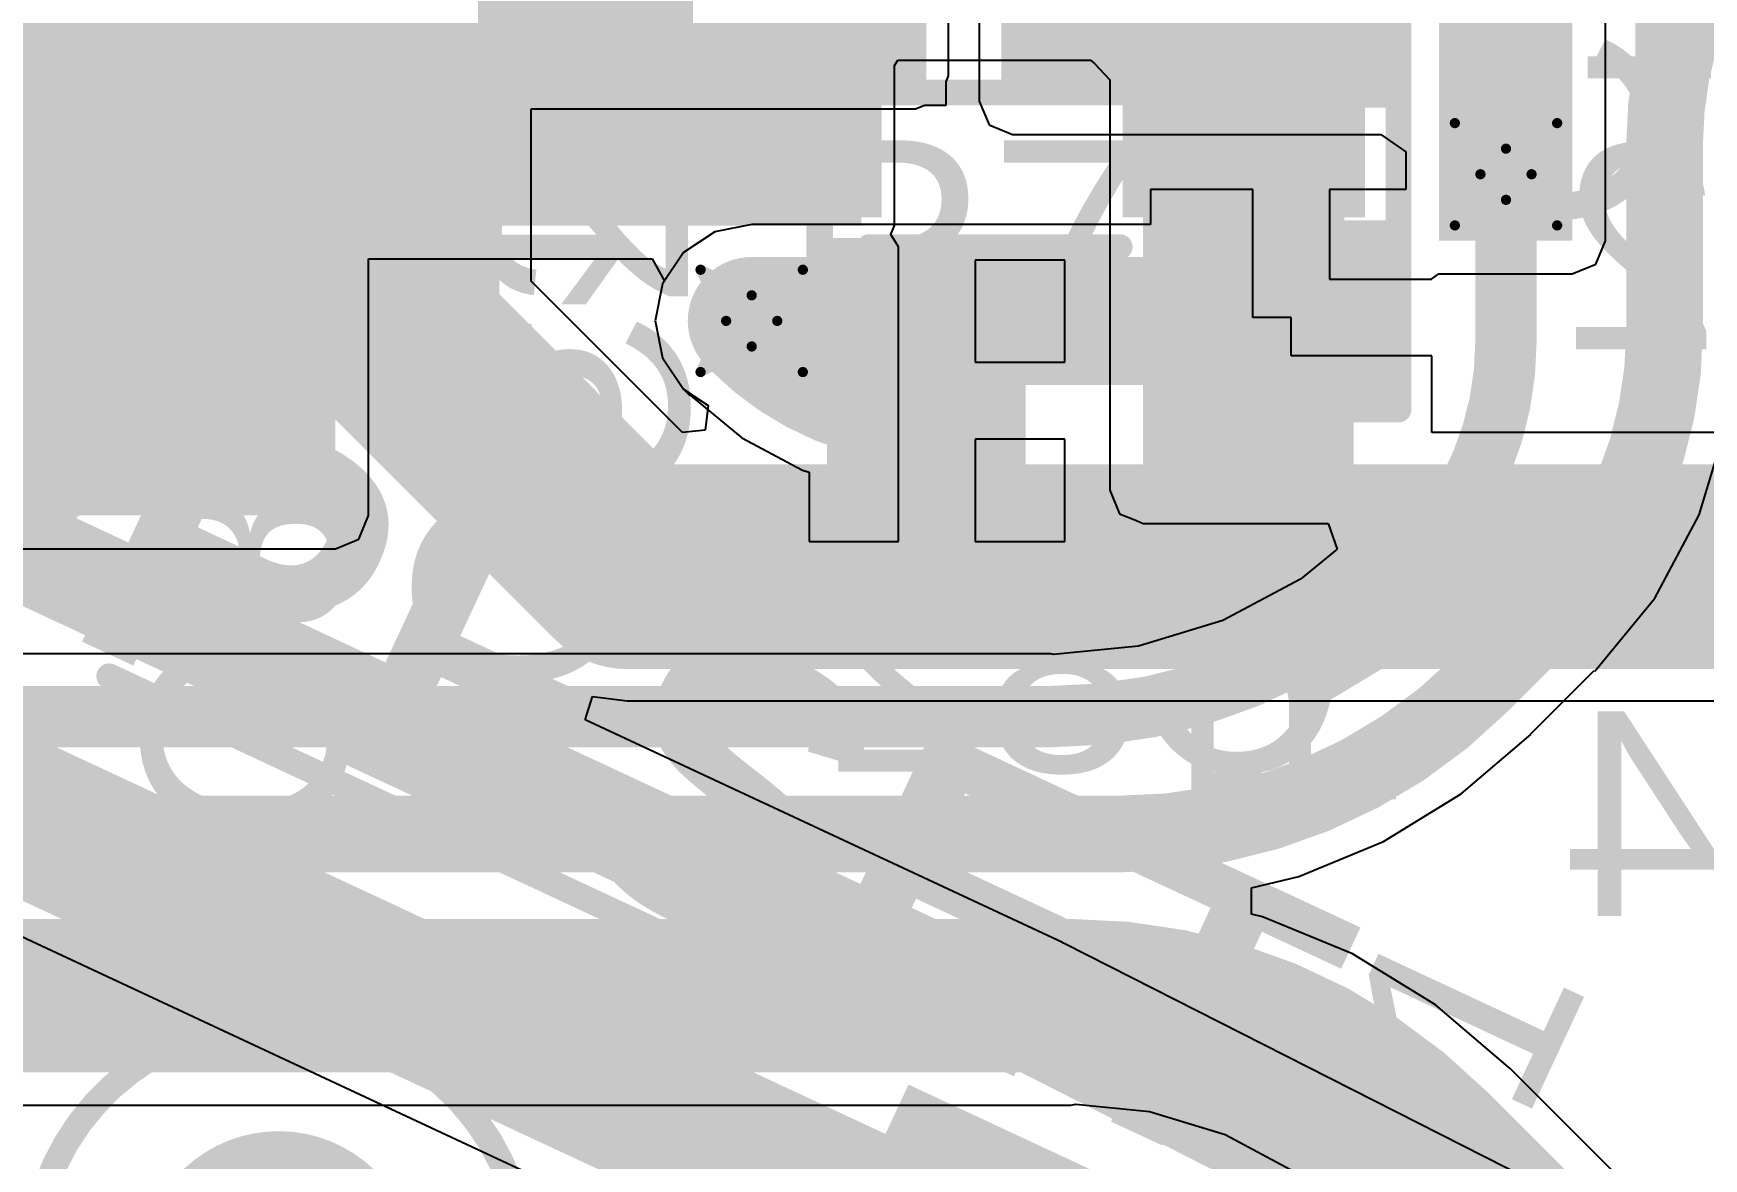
# Model space of a CAD drawing. Header units: inches. Extents: x -0.9 to 13.3, y -2.2 to 2.7.
# Drawn here: x 0.5323 to 0.8589, y -1.8585 to -1.6385 of the extents above; entities that cross this region are included whole.
import ezdxf

# ---------------------------------------------------------------- set-up
doc = ezdxf.new("R2010")
doc.units = ezdxf.units.IN
doc.header["$MEASUREMENT"] = 0
for name, color, linetype in [('Board Outline', 216, 'Continuous'), ('Bottom Layer', 5, 'Continuous'), ('Bottom Overlay', 54, 'Continuous'), ('Bottom Paste', 16, 'Continuous'), ('Bottom Solder', 6, 'Continuous'), ('Dimension', 6, 'Continuous'), ('Drill Drawing', 1, 'Continuous'), ('Top Layer', 1, 'Continuous'), ('Top Overlay', 2, 'Continuous'), ('Top Paste', 8, 'Continuous'), ('Top Solder', 216, 'Continuous'), ('Via Holes', 16, 'Continuous')]:
    doc.layers.add(name, color=color, linetype=linetype)
doc.styles.add('Arial', font='', dxfattribs={"height": 0.2})
doc.styles.add('Arial_Bold', font='', dxfattribs={"height": 0.2})
doc.styles.get('Arial').set_extended_font_data('Arial')
doc.styles.get('Arial_Bold').set_extended_font_data('Arial', bold=True)

# ---------------------------------------------------------------- blocks, each defined once
blk = doc.blocks.new('SSOP_5_1_6___B_19')
at = {"layer": 'Bottom Layer'}
for points in [[(-0.06693, 0.04921), (-0.02756, 0.04921), (-0.02756, 0.02559), (-0.06693, 0.02559)], [(0.02756, 0.04921), (0.06693, 0.04921), (0.06693, 0.02559), (0.02756, 0.02559)], [(-0.06693, 0.01181), (-0.02756, 0.01181), (-0.02756, -0.01181), (-0.06693, -0.01181)], [(-0.06693, -0.02559), (-0.02756, -0.02559), (-0.02756, -0.04921), (-0.06693, -0.04921)], [(0.02756, -0.02559), (0.06693, -0.02559), (0.06693, -0.04921), (0.02756, -0.04921)]]:
    blk.add_hatch(color=5, dxfattribs=at).paths.add_polyline_path(points)
at = {"layer": 'Bottom Paste'}
for points in [[(-0.06693, 0.04921), (-0.02756, 0.04921), (-0.02756, 0.02559), (-0.06693, 0.02559)], [(0.02756, 0.04921), (0.06693, 0.04921), (0.06693, 0.02559), (0.02756, 0.02559)], [(-0.06693, 0.01181), (-0.02756, 0.01181), (-0.02756, -0.01181), (-0.06693, -0.01181)], [(-0.06693, -0.02559), (-0.02756, -0.02559), (-0.02756, -0.04921), (-0.06693, -0.04921)], [(0.02756, -0.02559), (0.06693, -0.02559), (0.06693, -0.04921), (0.02756, -0.04921)]]:
    blk.add_hatch(color=16, dxfattribs=at).paths.add_polyline_path(points)
at = {"layer": 'Bottom Solder'}
for points in [[(-0.07093, 0.05321), (-0.02356, 0.05321), (-0.02356, 0.02159), (-0.07093, 0.02159)], [(0.02356, 0.05321), (0.07093, 0.05321), (0.07093, 0.02159), (0.02356, 0.02159)], [(-0.07093, 0.01581), (-0.02356, 0.01581), (-0.02356, -0.01581), (-0.07093, -0.01581)], [(-0.07093, -0.02159), (-0.02356, -0.02159), (-0.02356, -0.05321), (-0.07093, -0.05321)], [(0.02356, -0.02159), (0.07093, -0.02159), (0.07093, -0.05321), (0.02356, -0.05321)]]:
    blk.add_hatch(color=6, dxfattribs=at).paths.add_polyline_path(points)
at = {"layer": 'Bottom Overlay'}
for points, const_width in [([(-0.026, 0.059), (0.023, 0.059)], 0.005), ([(-0.08, -0.044), (-0.08, -0.034)], 0.00787), ([(-0.08, -0.034), (-0.075, -0.039)], 0.00787), ([(-0.08, -0.044), (-0.075, -0.039)], 0.00787), ([(-0.026, -0.059), (0.023, -0.059)], 0.005)]:
    blk.add_lwpolyline(points, dxfattribs=dict(at, const_width=const_width))
for points, const_width in [([(-0.02725, 0.059, 1), (-0.02475, 0.059, 1)], 0.0025), ([(0.02175, 0.059, 1), (0.02425, 0.059, 1)], 0.0025), ([(-0.08197, -0.034, 1), (-0.07803, -0.034, 1)], 0.00394), ([(-0.08197, -0.034, 1), (-0.07803, -0.034, 1)], 0.00394), ([(-0.07697, -0.039, 1), (-0.07303, -0.039, 1)], 0.00394), ([(-0.07697, -0.039, 1), (-0.07303, -0.039, 1)], 0.00394), ([(-0.08197, -0.044, 1), (-0.07803, -0.044, 1)], 0.00394), ([(-0.08197, -0.044, 1), (-0.07803, -0.044, 1)], 0.00394), ([(-0.02725, -0.059, 1), (-0.02475, -0.059, 1)], 0.0025), ([(0.02175, -0.059, 1), (0.02425, -0.059, 1)], 0.0025)]:
    blk.add_lwpolyline(points, format="xyb", close=True, dxfattribs=dict(at, const_width=const_width))
blk = doc.blocks.new('R___0603_B_20')
at = {"layer": 'Bottom Layer'}
for points in [[(-0.045, -0.0175), (-0.045, 0.0175), (-0.015, 0.0175), (-0.015, -0.0175)], [(0.015, -0.0175), (0.015, 0.0175), (0.045, 0.0175), (0.045, -0.0175)]]:
    blk.add_hatch(color=5, dxfattribs=at).paths.add_polyline_path(points)
at = {"layer": 'Bottom Paste'}
for points in [[(-0.045, -0.0175), (-0.045, 0.0175), (-0.015, 0.0175), (-0.015, -0.0175)], [(0.015, -0.0175), (0.015, 0.0175), (0.045, 0.0175), (0.045, -0.0175)]]:
    blk.add_hatch(color=16, dxfattribs=at).paths.add_polyline_path(points)
at = {"layer": 'Bottom Solder'}
for points in [[(-0.049, -0.0215), (-0.049, 0.0215), (-0.011, 0.0215), (-0.011, -0.0215)], [(0.011, -0.0215), (0.011, 0.0215), (0.049, 0.0215), (0.049, -0.0215)]]:
    blk.add_hatch(color=6, dxfattribs=at).paths.add_polyline_path(points)
at = {"layer": 'Bottom Overlay', "const_width": 0.005}
for points in [[(-0.048, 0.021), (-0.048, -0.021)], [(0.048, 0.021), (-0.048, 0.021)], [(0.048, 0.021), (0.048, -0.021)], [(0.048, -0.021), (-0.048, -0.021)]]:
    blk.add_lwpolyline(points, dxfattribs=at)
at = {"layer": 'Bottom Overlay', "const_width": 0.0025}
for points in [[(-0.04925, 0.021, 1), (-0.04675, 0.021, 1)], [(-0.04925, 0.021, 1), (-0.04675, 0.021, 1)], [(0.04675, 0.021, 1), (0.04925, 0.021, 1)], [(0.04675, 0.021, 1), (0.04925, 0.021, 1)], [(-0.04925, -0.021, 1), (-0.04675, -0.021, 1)], [(-0.04925, -0.021, 1), (-0.04675, -0.021, 1)], [(0.04675, -0.021, 1), (0.04925, -0.021, 1)], [(0.04675, -0.021, 1), (0.04925, -0.021, 1)]]:
    blk.add_lwpolyline(points, format="xyb", close=True, dxfattribs=at)
blk = doc.blocks.new('R___0603_B_31')
at = {"layer": 'Bottom Layer'}
for points in [[(-0.045, -0.0175), (-0.045, 0.0175), (-0.015, 0.0175), (-0.015, -0.0175)], [(0.015, -0.0175), (0.015, 0.0175), (0.045, 0.0175), (0.045, -0.0175)]]:
    blk.add_hatch(color=5, dxfattribs=at).paths.add_polyline_path(points)
at = {"layer": 'Bottom Paste'}
for points in [[(-0.045, -0.0175), (-0.045, 0.0175), (-0.015, 0.0175), (-0.015, -0.0175)], [(0.015, -0.0175), (0.015, 0.0175), (0.045, 0.0175), (0.045, -0.0175)]]:
    blk.add_hatch(color=16, dxfattribs=at).paths.add_polyline_path(points)
at = {"layer": 'Bottom Solder'}
for points in [[(-0.049, -0.0215), (-0.049, 0.0215), (-0.011, 0.0215), (-0.011, -0.0215)], [(0.011, -0.0215), (0.011, 0.0215), (0.049, 0.0215), (0.049, -0.0215)]]:
    blk.add_hatch(color=6, dxfattribs=at).paths.add_polyline_path(points)
at = {"layer": 'Bottom Overlay', "const_width": 0.005}
for points in [[(-0.048, 0.021), (-0.048, -0.021)], [(0.048, 0.021), (-0.048, 0.021)], [(0.048, 0.021), (0.048, -0.021)], [(0.048, -0.021), (-0.048, -0.021)]]:
    blk.add_lwpolyline(points, dxfattribs=at)
at = {"layer": 'Bottom Overlay', "const_width": 0.0025}
for points in [[(-0.04925, 0.021, 1), (-0.04675, 0.021, 1)], [(-0.04925, 0.021, 1), (-0.04675, 0.021, 1)], [(0.04675, 0.021, 1), (0.04925, 0.021, 1)], [(0.04675, 0.021, 1), (0.04925, 0.021, 1)], [(-0.04925, -0.021, 1), (-0.04675, -0.021, 1)], [(-0.04925, -0.021, 1), (-0.04675, -0.021, 1)], [(0.04675, -0.021, 1), (0.04925, -0.021, 1)], [(0.04675, -0.021, 1), (0.04925, -0.021, 1)]]:
    blk.add_lwpolyline(points, format="xyb", close=True, dxfattribs=at)
blk = doc.blocks.new('CAP_0603_B_70')
at = {"layer": 'Bottom Layer'}
for points in [[(-0.045, -0.0175), (-0.045, 0.0175), (-0.015, 0.0175), (-0.015, -0.0175)], [(0.015, -0.0175), (0.015, 0.0175), (0.045, 0.0175), (0.045, -0.0175)]]:
    blk.add_hatch(color=5, dxfattribs=at).paths.add_polyline_path(points)
at = {"layer": 'Bottom Paste'}
for points in [[(-0.045, -0.0175), (-0.045, 0.0175), (-0.015, 0.0175), (-0.015, -0.0175)], [(0.015, -0.0175), (0.015, 0.0175), (0.045, 0.0175), (0.045, -0.0175)]]:
    blk.add_hatch(color=16, dxfattribs=at).paths.add_polyline_path(points)
at = {"layer": 'Bottom Solder'}
for points in [[(-0.04736, -0.01986), (-0.04736, 0.01986), (-0.01264, 0.01986), (-0.01264, -0.01986)], [(0.01264, -0.01986), (0.01264, 0.01986), (0.04736, 0.01986), (0.04736, -0.01986)]]:
    blk.add_hatch(color=6, dxfattribs=at).paths.add_polyline_path(points)
at = {"layer": 'Bottom Overlay', "const_width": 0.005}
for points in [[(-0.018, 0.021), (-0.049, 0.021)], [(-0.049, -0.021), (-0.049, 0.021)], [(0.049, 0.021), (0.018, 0.021)], [(0.049, -0.021), (0.049, 0.021)], [(-0.018, -0.021), (-0.049, -0.021)], [(0.049, -0.021), (0.018, -0.021)]]:
    blk.add_lwpolyline(points, dxfattribs=at)
at = {"layer": 'Bottom Overlay', "const_width": 0.0025}
for points in [[(-0.05025, 0.021, 1), (-0.04775, 0.021, 1)], [(-0.05025, 0.021, 1), (-0.04775, 0.021, 1)], [(-0.01925, 0.021, 1), (-0.01675, 0.021, 1)], [(0.01675, 0.021, 1), (0.01925, 0.021, 1)], [(0.04775, 0.021, 1), (0.05025, 0.021, 1)], [(0.04775, 0.021, 1), (0.05025, 0.021, 1)], [(-0.05025, -0.021, 1), (-0.04775, -0.021, 1)], [(-0.05025, -0.021, 1), (-0.04775, -0.021, 1)], [(-0.01925, -0.021, 1), (-0.01675, -0.021, 1)], [(0.01675, -0.021, 1), (0.01925, -0.021, 1)], [(0.04775, -0.021, 1), (0.05025, -0.021, 1)], [(0.04775, -0.021, 1), (0.05025, -0.021, 1)]]:
    blk.add_lwpolyline(points, format="xyb", close=True, dxfattribs=at)
blk = doc.blocks.new('C___0603_B_72')
at = {"layer": 'Bottom Layer'}
for points in [[(-0.045, -0.0175), (-0.045, 0.0175), (-0.015, 0.0175), (-0.015, -0.0175)], [(0.015, -0.0175), (0.015, 0.0175), (0.045, 0.0175), (0.045, -0.0175)]]:
    blk.add_hatch(color=5, dxfattribs=at).paths.add_polyline_path(points)
at = {"layer": 'Bottom Paste'}
for points in [[(-0.045, -0.0175), (-0.045, 0.0175), (-0.015, 0.0175), (-0.015, -0.0175)], [(0.015, -0.0175), (0.015, 0.0175), (0.045, 0.0175), (0.045, -0.0175)]]:
    blk.add_hatch(color=16, dxfattribs=at).paths.add_polyline_path(points)
at = {"layer": 'Bottom Solder'}
for points in [[(-0.04736, -0.01986), (-0.04736, 0.01986), (-0.01264, 0.01986), (-0.01264, -0.01986)], [(0.01264, -0.01986), (0.01264, 0.01986), (0.04736, 0.01986), (0.04736, -0.01986)]]:
    blk.add_hatch(color=6, dxfattribs=at).paths.add_polyline_path(points)
at = {"layer": 'Bottom Overlay', "const_width": 0.005}
for points in [[(-0.049, 0.021), (-0.018, 0.021)], [(-0.049, -0.021), (-0.049, 0.021)], [(0.018, 0.021), (0.049, 0.021)], [(0.049, -0.021), (0.049, 0.021)], [(-0.049, -0.021), (-0.018, -0.021)], [(0.018, -0.021), (0.049, -0.021)]]:
    blk.add_lwpolyline(points, dxfattribs=at)
at = {"layer": 'Bottom Overlay', "const_width": 0.0025}
for points in [[(-0.05025, 0.021, 1), (-0.04775, 0.021, 1)], [(-0.05025, 0.021, 1), (-0.04775, 0.021, 1)], [(-0.01925, 0.021, 1), (-0.01675, 0.021, 1)], [(0.01675, 0.021, 1), (0.01925, 0.021, 1)], [(0.04775, 0.021, 1), (0.05025, 0.021, 1)], [(0.04775, 0.021, 1), (0.05025, 0.021, 1)], [(-0.05025, -0.021, 1), (-0.04775, -0.021, 1)], [(-0.05025, -0.021, 1), (-0.04775, -0.021, 1)], [(-0.01925, -0.021, 1), (-0.01675, -0.021, 1)], [(0.01675, -0.021, 1), (0.01925, -0.021, 1)], [(0.04775, -0.021, 1), (0.05025, -0.021, 1)], [(0.04775, -0.021, 1), (0.05025, -0.021, 1)]]:
    blk.add_lwpolyline(points, format="xyb", close=True, dxfattribs=at)
blk = doc.blocks.new('R___0402_78')
at = {"layer": 'Top Layer'}
for points in [[(-0.0275, -0.0125), (-0.0275, 0.0125), (-0.0095, 0.0125), (-0.0095, -0.0125)], [(0.0095, -0.0125), (0.0095, 0.0125), (0.0275, 0.0125), (0.0275, -0.0125)]]:
    blk.add_hatch(color=1, dxfattribs=at).paths.add_polyline_path(points)
at = {"layer": 'Top Paste'}
for points in [[(-0.0275, -0.0125), (-0.0275, 0.0125), (-0.0095, 0.0125), (-0.0095, -0.0125)], [(0.0095, -0.0125), (0.0095, 0.0125), (0.0275, 0.0125), (0.0275, -0.0125)]]:
    blk.add_hatch(color=8, dxfattribs=at).paths.add_polyline_path(points)
at = {"layer": 'Top Solder'}
for points in [[(-0.02967, -0.01467), (-0.02967, 0.01467), (-0.00733, 0.01467), (-0.00733, -0.01467)], [(0.00733, -0.01467), (0.00733, 0.01467), (0.02967, 0.01467), (0.02967, -0.01467)]]:
    blk.add_hatch(color=216, dxfattribs=at).paths.add_polyline_path(points)
at = {"layer": 'Top Overlay'}
for points, const_width in [([(0.031, 0.016), (-0.031, 0.016)], 0.005), ([(-0.031, 0.016), (-0.031, -0.016)], 0.005), ([(0.031, 0.016), (0.031, -0.016)], 0.005), ([(0.031, -0.016), (-0.031, -0.016)], 0.005), ([(0.032, -0.017), (-0.032, -0.017)], 0.000127)]:
    blk.add_lwpolyline(points, dxfattribs=dict(at, const_width=const_width))
for points, const_width in [([(-0.03225, 0.016, 1), (-0.02975, 0.016, 1)], 0.0025), ([(-0.03225, 0.016, 1), (-0.02975, 0.016, 1)], 0.0025), ([(0.02975, 0.016, 1), (0.03225, 0.016, 1)], 0.0025), ([(0.02975, 0.016, 1), (0.03225, 0.016, 1)], 0.0025), ([(-0.03225, -0.016, 1), (-0.02975, -0.016, 1)], 0.0025), ([(-0.03225, -0.016, 1), (-0.02975, -0.016, 1)], 0.0025), ([(0.02975, -0.016, 1), (0.03225, -0.016, 1)], 0.0025), ([(0.02975, -0.016, 1), (0.03225, -0.016, 1)], 0.0025), ([(-0.03203, -0.017, 1), (-0.03197, -0.017, 1)], 0.0000635), ([(0.03197, -0.017, 1), (0.03203, -0.017, 1)], 0.0000635)]:
    blk.add_lwpolyline(points, format="xyb", close=True, dxfattribs=dict(at, const_width=const_width))
blk = doc.blocks.new('C___0603_B_80')
at = {"layer": 'Bottom Layer'}
for points in [[(-0.045, -0.0175), (-0.045, 0.0175), (-0.015, 0.0175), (-0.015, -0.0175)], [(0.015, -0.0175), (0.015, 0.0175), (0.045, 0.0175), (0.045, -0.0175)]]:
    blk.add_hatch(color=5, dxfattribs=at).paths.add_polyline_path(points)
at = {"layer": 'Bottom Paste'}
for points in [[(-0.045, -0.0175), (-0.045, 0.0175), (-0.015, 0.0175), (-0.015, -0.0175)], [(0.015, -0.0175), (0.015, 0.0175), (0.045, 0.0175), (0.045, -0.0175)]]:
    blk.add_hatch(color=16, dxfattribs=at).paths.add_polyline_path(points)
at = {"layer": 'Bottom Solder'}
for points in [[(-0.04736, -0.01986), (-0.04736, 0.01986), (-0.01264, 0.01986), (-0.01264, -0.01986)], [(0.01264, -0.01986), (0.01264, 0.01986), (0.04736, 0.01986), (0.04736, -0.01986)]]:
    blk.add_hatch(color=6, dxfattribs=at).paths.add_polyline_path(points)
at = {"layer": 'Bottom Overlay', "const_width": 0.005}
for points in [[(-0.018, 0.021), (-0.049, 0.021)], [(-0.049, -0.021), (-0.049, 0.021)], [(0.049, 0.021), (0.018, 0.021)], [(0.049, -0.021), (0.049, 0.021)], [(-0.018, -0.021), (-0.049, -0.021)], [(0.049, -0.021), (0.018, -0.021)]]:
    blk.add_lwpolyline(points, dxfattribs=at)
at = {"layer": 'Bottom Overlay', "const_width": 0.0025}
for points in [[(-0.05025, 0.021, 1), (-0.04775, 0.021, 1)], [(-0.05025, 0.021, 1), (-0.04775, 0.021, 1)], [(-0.01925, 0.021, 1), (-0.01675, 0.021, 1)], [(0.01675, 0.021, 1), (0.01925, 0.021, 1)], [(0.04775, 0.021, 1), (0.05025, 0.021, 1)], [(0.04775, 0.021, 1), (0.05025, 0.021, 1)], [(-0.05025, -0.021, 1), (-0.04775, -0.021, 1)], [(-0.05025, -0.021, 1), (-0.04775, -0.021, 1)], [(-0.01925, -0.021, 1), (-0.01675, -0.021, 1)], [(0.01675, -0.021, 1), (0.01925, -0.021, 1)], [(0.04775, -0.021, 1), (0.05025, -0.021, 1)], [(0.04775, -0.021, 1), (0.05025, -0.021, 1)]]:
    blk.add_lwpolyline(points, format="xyb", close=True, dxfattribs=at)
blk = doc.blocks.new('TS_1109S_C_B_86')
at = {"layer": 'Top Layer'}
blk.add_hatch(color=1, dxfattribs=at).paths.add_polyline_path([(0.10039, 0.08071), (0.15551, 0.08071), (0.15551, 0.0374), (0.10039, 0.0374)])
at = {"layer": 'Top Paste'}
blk.add_hatch(color=8, dxfattribs=at).paths.add_polyline_path([(0.10039, 0.08071), (0.15551, 0.08071), (0.15551, 0.0374), (0.10039, 0.0374)])
at = {"layer": 'Top Solder'}
blk.add_hatch(color=216, dxfattribs=at).paths.add_polyline_path([(0.09639, 0.08471), (0.15951, 0.08471), (0.15951, 0.0334), (0.09639, 0.0334)])
at = {"layer": 'Top Overlay', "const_width": 0.005}
blk.add_lwpolyline([(-0.079, 0.091), (0.081, 0.091)], dxfattribs=at)
at = {"layer": 'Top Overlay'}
for points, const_width in [([(-0.08025, 0.091, 1), (-0.07775, 0.091, 1)], 0.0025), ([(0.07975, 0.091, 1), (0.08225, 0.091, 1)], 0.0025), ([(0.04826, 0, 1), (-0.04826, 0, 1)], 0.005), ([(0.02193, 0, 1), (-0.02193, 0, 1)], 0.01), ([(-0.04951, 0, 1), (-0.04701, 0, 1)], 0.0025)]:
    blk.add_lwpolyline(points, format="xyb", close=True, dxfattribs=dict(at, const_width=const_width))
blk = doc.blocks.new('R___0603_95')
at = {"layer": 'Top Layer'}
for points in [[(-0.015, 0.0175), (-0.015, -0.0175), (-0.045, -0.0175), (-0.045, 0.0175)], [(0.045, 0.0175), (0.045, -0.0175), (0.015, -0.0175), (0.015, 0.0175)]]:
    blk.add_hatch(color=1, dxfattribs=at).paths.add_polyline_path(points)
at = {"layer": 'Top Paste'}
for points in [[(-0.015, 0.0175), (-0.015, -0.0175), (-0.045, -0.0175), (-0.045, 0.0175)], [(0.045, 0.0175), (0.045, -0.0175), (0.015, -0.0175), (0.015, 0.0175)]]:
    blk.add_hatch(color=8, dxfattribs=at).paths.add_polyline_path(points)
at = {"layer": 'Top Solder'}
for points in [[(-0.011, 0.0215), (-0.011, -0.0215), (-0.049, -0.0215), (-0.049, 0.0215)], [(0.049, 0.0215), (0.049, -0.0215), (0.011, -0.0215), (0.011, 0.0215)]]:
    blk.add_hatch(color=216, dxfattribs=at).paths.add_polyline_path(points)
at = {"layer": 'Top Overlay', "const_width": 0.005}
for points in [[(-0.048, 0.021), (0.048, 0.021)], [(-0.048, 0.021), (-0.048, -0.021)], [(0.048, 0.021), (0.048, -0.021)], [(-0.048, -0.021), (0.048, -0.021)]]:
    blk.add_lwpolyline(points, dxfattribs=at)
at = {"layer": 'Top Overlay', "const_width": 0.0025}
for points in [[(-0.04925, 0.021, 1), (-0.04675, 0.021, 1)], [(-0.04925, 0.021, 1), (-0.04675, 0.021, 1)], [(0.04675, 0.021, 1), (0.04925, 0.021, 1)], [(0.04675, 0.021, 1), (0.04925, 0.021, 1)], [(-0.04925, -0.021, 1), (-0.04675, -0.021, 1)], [(-0.04925, -0.021, 1), (-0.04675, -0.021, 1)], [(0.04675, -0.021, 1), (0.04925, -0.021, 1)], [(0.04675, -0.021, 1), (0.04925, -0.021, 1)]]:
    blk.add_lwpolyline(points, format="xyb", close=True, dxfattribs=at)

msp = doc.modelspace()

# ---------------------------------------------------------------- hatches: boundary and pattern name
at = {"layer": 'Bottom Layer'}
for points in [[(0.50616, -1.73276), (0.59138, -1.73276), (0.59138, -1.64476), (0.50616, -1.64476)], [(0.51128, -1.67608), (0.6942, -1.67608), (0.6942, -1.64476), (0.51128, -1.64476)], [(0.74932, -1.72782), (0.78869, -1.72782), (0.78869, -1.64686), (0.74932, -1.64686)]]:
    msp.add_hatch(color=5, dxfattribs=at).paths.add_polyline_path(points)
h = msp.add_hatch(color=5, dxfattribs=at)
edge = h.paths.add_edge_path()
edge.add_arc((0.82028, -1.66605), 0.01181, 0, 360)
h = msp.add_hatch(color=5, dxfattribs=at)
edge = h.paths.add_edge_path()
edge.add_arc((0.67278, -1.69472), 0.01181, 0, 360)
at = {"layer": 'Top Layer'}
for points in [[(0.50178, -1.64679), (0.70478, -1.64679), (0.70478, -1.57665), (0.50178, -1.57665)], [(0.76378, -1.65179), (0.79027, -1.65179), (0.79027, -1.5865), (0.76378, -1.5865)], [(0.80717, -1.67905), (0.83325, -1.67905), (0.83325, -1.59816), (0.80717, -1.59816)], [(0.72378, -1.65179), (0.79578, -1.65179), (0.79578, -1.61679), (0.72378, -1.61679)]]:
    msp.add_hatch(color=1, dxfattribs=at).paths.add_polyline_path(points)
h = msp.add_hatch(color=1, dxfattribs=at)
edge = h.paths.add_edge_path()
edge.add_arc((0.82028, -1.66605), 0.01181, 0, 360)
h = msp.add_hatch(color=1, dxfattribs=at)
edge = h.paths.add_edge_path()
edge.add_arc((0.67278, -1.69472), 0.01181, 0, 360)
at = {"layer": 'Via Holes'}
h = msp.add_hatch(color=7, dxfattribs=at)
edge = h.paths.add_edge_path()
edge.add_arc((0.82028, -1.66605), 0.00591, 0, 360)
h = msp.add_hatch(color=7, dxfattribs=at)
edge = h.paths.add_edge_path()
edge.add_arc((0.67278, -1.69472), 0.00591, 0, 360)

# ---------------------------------------------------------------- linework, layer by layer
at = {"layer": 'Board Outline', "const_width": 0.01}
msp.add_lwpolyline([(1.99867, 0.21567, -1.122171), (-0.01159, -1.51329)], format="xyb", dxfattribs=at)
at = {"layer": 'Bottom Layer'}
for p, q in [((0.7007, -1.64476), (0.70137, -1.64376)), ((0.7007, -1.67608), (0.7007, -1.64476)), ((0.70137, -1.64376), (0.739, -1.64376)), ((0.739, -1.64376), (0.73979, -1.64439)), ((0.73979, -1.64439), (0.74283, -1.64759)), ((0.74283, -1.64759), (0.74283, -1.72782)), ((0.69997, -1.67782), (0.7007, -1.67608)), ((0.7015, -1.68021), (0.69997, -1.67782)), ((0.7015, -1.71032), (0.7015, -1.68021)), ((0.59787, -1.73276), (0.59787, -1.68257)), ((0.59787, -1.68257), (0.65334, -1.68257)), ((0.65334, -1.68257), (0.6557, -1.68698)), ((0.734, -1.68282), (0.7165, -1.68282)), ((0.7165, -1.68282), (0.7165, -1.70282)), ((0.734, -1.70282), (0.734, -1.68282)), ((0.65535, -1.6875), (0.65392, -1.69472)), ((0.6557, -1.68698), (0.65535, -1.6875)), ((0.65392, -1.69472), (0.65535, -1.70194)), ((0.65535, -1.70194), (0.65944, -1.70806)), ((0.7165, -1.70282), (0.734, -1.70282)), ((0.65944, -1.70806), (0.66045, -1.70907)), ((0.66045, -1.70907), (0.66072, -1.70925)), ((0.66072, -1.70925), (0.67088, -1.71759)), ((0.7015, -1.73782), (0.7015, -1.71032)), ((0.67088, -1.71759), (0.68274, -1.72393)), ((0.734, -1.71782), (0.7165, -1.71782)), ((0.7165, -1.71782), (0.7165, -1.73782)), ((0.734, -1.73782), (0.734, -1.71782)), ((0.85806, -1.73262), (0.86342, -1.71495)), ((0.68274, -1.72393), (0.684, -1.72431)), ((0.684, -1.72431), (0.684, -1.73782)), ((0.74283, -1.72782), (0.74473, -1.73241)), ((0.59597, -1.73736), (0.59787, -1.73276)), ((0.74473, -1.73241), (0.748, -1.73377)), ((0.748, -1.73377), (0.748, -1.73382)), ((0.748, -1.73382), (0.74813, -1.73382)), ((0.74813, -1.73382), (0.74932, -1.73432)), ((0.84936, -1.7489), (0.85806, -1.73262)), ((0.59138, -1.73926), (0.59597, -1.73736)), ((0.74932, -1.73432), (0.78548, -1.73432)), ((0.78548, -1.73432), (0.78727, -1.73932)), ((0.50616, -1.73926), (0.59138, -1.73926)), ((0.684, -1.73782), (0.7015, -1.73782)), ((0.7165, -1.73782), (0.734, -1.73782)), ((0.78727, -1.73932), (0.78012, -1.74518)), ((0.78012, -1.74518), (0.76492, -1.75331)), ((0.83765, -1.76317), (0.84936, -1.7489)), ((0.76492, -1.75331), (0.74842, -1.75831)), ((0.73127, -1.75984), (0.51239, -1.75984)), ((0.7318, -1.75995), (0.73127, -1.75984)), ((0.74842, -1.75831), (0.7318, -1.75995)), ((0.82506, -1.77549), (0.83751, -1.76304)), ((0.83751, -1.76304), (0.83765, -1.76317)), ((0.81154, -1.78715), (0.82512, -1.77555)), ((0.82512, -1.77555), (0.82506, -1.77549)), ((0.79631, -1.79649), (0.81154, -1.78715)), ((0.7798, -1.80333), (0.79631, -1.79649)), ((0.77054, -1.80555), (0.7798, -1.80333)), ((0.77054, -1.81069), (0.77054, -1.80555)), ((0.77267, -1.81121), (0.77054, -1.81069)), ((0.79027, -1.81849), (0.77267, -1.81121)), ((0.80651, -1.82845), (0.79027, -1.81849)), ((0.82076, -1.84061), (0.80651, -1.82845)), ((0.82102, -1.84079), (0.82076, -1.84061)), ((0.88583, -1.9056), (0.82102, -1.84079)), ((0.45612, -1.84805), (0.73517, -1.84805)), ((0.73517, -1.84805), (0.73615, -1.84786)), ((0.73615, -1.84786), (0.75056, -1.84927)), ((0.75056, -1.84927), (0.76535, -1.85376)), ((0.76535, -1.85376), (0.77899, -1.86105))]:
    msp.add_line(p, q, dxfattribs=at)
for points, const_width in [([(0.85128, -1.66038, -0.198912), (0.87328, -1.60726)], 0.015), ([(0.709, -1.71032, -0.198912), (0.67379, -1.69574)], 0.025), ([(0.85128, -1.69658, -0.198912), (0.82778, -1.75331)], 0.015), ([(0.82028, -1.69861, -0.198912), (0.80198, -1.74279)], 0.012), ([(0.80198, -1.74279, -0.198912), (0.73127, -1.77208)], 0.012), ([(0.81533, -1.76576, -0.198912), (0.74462, -1.79505)], 0.015), ([(0.73517, -1.82664, -0.198912), (0.80588, -1.85593)], 0.03)]:
    msp.add_lwpolyline(points, format="xyb", dxfattribs=dict(at, const_width=const_width))
for points, const_width in [([(0.85128, -1.69658), (0.85128, -1.66038)], 0.015), ([(0.82028, -1.69861), (0.82028, -1.66605)], 0.012), ([(0.67278, -1.69472), (0.67379, -1.69574)], 0.025), ([(0.81533, -1.76576), (0.82778, -1.75331)], 0.015), ([(0.51239, -1.77208), (0.73127, -1.77208)], 0.012), ([(0.50274, -1.79505), (0.74462, -1.79505)], 0.015), ([(0.45612, -1.82664), (0.73517, -1.82664)], 0.03), ([(0.80588, -1.85593), (0.89071, -1.94076)], 0.03)]:
    msp.add_lwpolyline(points, dxfattribs=dict(at, const_width=const_width))
for points, const_width in [([(0.84753, -1.66038, 1), (0.85503, -1.66038, 1)], 0.0075), ([(0.84753, -1.66038, 1), (0.85503, -1.66038, 1)], 0.0075), ([(0.81728, -1.66605, 1), (0.82328, -1.66605, 1)], 0.006), ([(0.66653, -1.69472, 1), (0.67903, -1.69472, 1)], 0.0125), ([(0.66754, -1.69574, 1), (0.68004, -1.69574, 1)], 0.0125), ([(0.66754, -1.69574, 1), (0.68004, -1.69574, 1)], 0.0125), ([(0.84753, -1.69658, 1), (0.85503, -1.69658, 1)], 0.0075), ([(0.84753, -1.69658, 1), (0.85503, -1.69658, 1)], 0.0075), ([(0.81728, -1.69861, 1), (0.82328, -1.69861, 1)], 0.006), ([(0.81728, -1.69861, 1), (0.82328, -1.69861, 1)], 0.006), ([(0.70275, -1.71032, 1), (0.71525, -1.71032, 1)], 0.0125), ([(0.79898, -1.74279, 1), (0.80498, -1.74279, 1)], 0.006), ([(0.79898, -1.74279, 1), (0.80498, -1.74279, 1)], 0.006), ([(0.82403, -1.75331, 1), (0.83153, -1.75331, 1)], 0.0075), ([(0.82403, -1.75331, 1), (0.83153, -1.75331, 1)], 0.0075), ([(0.81158, -1.76576, 1), (0.81908, -1.76576, 1)], 0.0075), ([(0.81158, -1.76576, 1), (0.81908, -1.76576, 1)], 0.0075), ([(0.72827, -1.77208, 1), (0.73427, -1.77208, 1)], 0.006), ([(0.72827, -1.77208, 1), (0.73427, -1.77208, 1)], 0.006), ([(0.74087, -1.79505, 1), (0.74837, -1.79505, 1)], 0.0075), ([(0.74087, -1.79505, 1), (0.74837, -1.79505, 1)], 0.0075), ([(0.72767, -1.82664, 1), (0.74267, -1.82664, 1)], 0.015), ([(0.72767, -1.82664, 1), (0.74267, -1.82664, 1)], 0.015), ([(0.79838, -1.85593, 1), (0.81338, -1.85593, 1)], 0.015), ([(0.79838, -1.85593, 1), (0.81338, -1.85593, 1)], 0.015)]:
    msp.add_lwpolyline(points, format="xyb", close=True, dxfattribs=dict(at, const_width=const_width))
at = {"layer": 'Dimension', "const_width": 0.01}
msp.add_lwpolyline([(0.04081, 0.0156, -3.064051), (0.02964, -1.5299)], format="xyb", dxfattribs=at)
at = {"layer": 'Drill Drawing', "const_width": 0.002}
for points in [[(0.81028, -1.65605), (0.82028, -1.66105)], [(0.81028, -1.65605), (0.81528, -1.66605)], [(0.82028, -1.66105), (0.83028, -1.65605)], [(0.82528, -1.66605), (0.83028, -1.65605)], [(0.81028, -1.67605), (0.81528, -1.66605)], [(0.82528, -1.66605), (0.83028, -1.67605)], [(0.81028, -1.67605), (0.82028, -1.67105)], [(0.82028, -1.67105), (0.83028, -1.67605)], [(0.66278, -1.68472), (0.67278, -1.68972)], [(0.66278, -1.68472), (0.66778, -1.69472)], [(0.67278, -1.68972), (0.68278, -1.68472)], [(0.67778, -1.69472), (0.68278, -1.68472)], [(0.66278, -1.70472), (0.66778, -1.69472)], [(0.67778, -1.69472), (0.68278, -1.70472)], [(0.66278, -1.70472), (0.67278, -1.69972)], [(0.67278, -1.69972), (0.68278, -1.70472)]]:
    msp.add_lwpolyline(points, dxfattribs=at)
at = {"layer": 'Drill Drawing', "const_width": 0.001}
for points in [[(0.80978, -1.65605, 1), (0.81078, -1.65605, 1)], [(0.80978, -1.65605, 1), (0.81078, -1.65605, 1)], [(0.82978, -1.65605, 1), (0.83078, -1.65605, 1)], [(0.82978, -1.65605, 1), (0.83078, -1.65605, 1)], [(0.81978, -1.66105, 1), (0.82078, -1.66105, 1)], [(0.81978, -1.66105, 1), (0.82078, -1.66105, 1)], [(0.81478, -1.66605, 1), (0.81578, -1.66605, 1)], [(0.81478, -1.66605, 1), (0.81578, -1.66605, 1)], [(0.82478, -1.66605, 1), (0.82578, -1.66605, 1)], [(0.82478, -1.66605, 1), (0.82578, -1.66605, 1)], [(0.81978, -1.67105, 1), (0.82078, -1.67105, 1)], [(0.81978, -1.67105, 1), (0.82078, -1.67105, 1)], [(0.80978, -1.67605, 1), (0.81078, -1.67605, 1)], [(0.80978, -1.67605, 1), (0.81078, -1.67605, 1)], [(0.82978, -1.67605, 1), (0.83078, -1.67605, 1)], [(0.82978, -1.67605, 1), (0.83078, -1.67605, 1)], [(0.66228, -1.68472, 1), (0.66328, -1.68472, 1)], [(0.66228, -1.68472, 1), (0.66328, -1.68472, 1)], [(0.68228, -1.68472, 1), (0.68328, -1.68472, 1)], [(0.68228, -1.68472, 1), (0.68328, -1.68472, 1)], [(0.67228, -1.68972, 1), (0.67328, -1.68972, 1)], [(0.67228, -1.68972, 1), (0.67328, -1.68972, 1)], [(0.66728, -1.69472, 1), (0.66828, -1.69472, 1)], [(0.66728, -1.69472, 1), (0.66828, -1.69472, 1)], [(0.67728, -1.69472, 1), (0.67828, -1.69472, 1)], [(0.67728, -1.69472, 1), (0.67828, -1.69472, 1)], [(0.67228, -1.69972, 1), (0.67328, -1.69972, 1)], [(0.67228, -1.69972, 1), (0.67328, -1.69972, 1)], [(0.66228, -1.70472, 1), (0.66328, -1.70472, 1)], [(0.66228, -1.70472, 1), (0.66328, -1.70472, 1)], [(0.68228, -1.70472, 1), (0.68328, -1.70472, 1)], [(0.68228, -1.70472, 1), (0.68328, -1.70472, 1)]]:
    msp.add_lwpolyline(points, format="xyb", close=True, dxfattribs=at)
at = {"layer": 'Top Layer'}
for p, q in [((0.71127, -1.64679), (0.71127, -1.60254)), ((0.71728, -1.61679), (0.71728, -1.65179)), ((0.83974, -1.67905), (0.83974, -1.6318)), ((0.71078, -1.64798), (0.71127, -1.64679)), ((0.71078, -1.65255), (0.71078, -1.64798)), ((0.70478, -1.65328), (0.70655, -1.65255)), ((0.70655, -1.65255), (0.71078, -1.65255)), ((0.71728, -1.65179), (0.71919, -1.65638)), ((0.62967, -1.68696), (0.62967, -1.65328)), ((0.62967, -1.65328), (0.70478, -1.65328)), ((0.71919, -1.65638), (0.72378, -1.65828)), ((0.72378, -1.65828), (0.79578, -1.65828)), ((0.79578, -1.65828), (0.80068, -1.66166)), ((0.80068, -1.66166), (0.80068, -1.66905)), ((0.77078, -1.66905), (0.75078, -1.66905)), ((0.75078, -1.66905), (0.75078, -1.67586)), ((0.77078, -1.69405), (0.77078, -1.66905)), ((0.80068, -1.66905), (0.78578, -1.66905)), ((0.78578, -1.66905), (0.78578, -1.68655)), ((0.66556, -1.67729), (0.65944, -1.68138)), ((0.67278, -1.67586), (0.66556, -1.67729)), ((0.75078, -1.67586), (0.67278, -1.67586)), ((0.65944, -1.68138), (0.65535, -1.6875)), ((0.83784, -1.68364), (0.83974, -1.67905)), ((0.83325, -1.68554), (0.83784, -1.68364)), ((0.65923, -1.71652), (0.62967, -1.68696)), ((0.65535, -1.6875), (0.65392, -1.69472)), ((0.78578, -1.68655), (0.80578, -1.68655)), ((0.80578, -1.68647), (0.80717, -1.68554)), ((0.80578, -1.68655), (0.80578, -1.68647)), ((0.80717, -1.68554), (0.83325, -1.68554)), ((0.65392, -1.69472), (0.65535, -1.70194)), ((0.77828, -1.69405), (0.77078, -1.69405)), ((0.77828, -1.70155), (0.77828, -1.69405)), ((0.80578, -1.70155), (0.77828, -1.70155)), ((0.80578, -1.71656), (0.80578, -1.70155)), ((0.65535, -1.70194), (0.65944, -1.70806)), ((0.65944, -1.70806), (0.66424, -1.71127)), ((0.66424, -1.71127), (0.66369, -1.71607)), ((0.66369, -1.71607), (0.65923, -1.71652)), ((1.10368, -1.71656), (0.80578, -1.71656)), ((0.64024, -1.77274), (0.64162, -1.76812)), ((0.64162, -1.76812), (0.64841, -1.76901)), ((0.64841, -1.76901), (0.91178, -1.76901)), ((0.73353, -1.81624), (0.64024, -1.77274)), ((0.51109, -1.80625), (0.68174, -1.88582)), ((0.73376, -1.8164), (0.73353, -1.81624)), ((0.73402, -1.81648), (0.73376, -1.8164)), ((0.82466, -1.8625), (0.73402, -1.81648))]:
    msp.add_line(p, q, dxfattribs=at)
for points, const_width in [([(0.5895, -1.61284), (0.60345, -1.62679)], 0.04), ([(0.60345, -1.69782), (0.60345, -1.62679)], 0.04), ([(0.60345, -1.69782), (0.64841, -1.74279)], 0.04), ([(0.67278, -1.69472), (0.7776, -1.69472)], 0.025), ([(0.64841, -1.74279), (1.11454, -1.74279)], 0.04), ([(0.5223, -1.73574), (0.72664, -1.83103)], 0.02), ([(0.48927, -1.77245), (0.7212, -1.8806)], 0.03), ([(0.72664, -1.83103), (0.81728, -1.87705)], 0.02)]:
    msp.add_lwpolyline(points, dxfattribs=dict(at, const_width=const_width))
for points, const_width in [([(0.59345, -1.62679, 1), (0.61345, -1.62679, 1)], 0.02), ([(0.59345, -1.62679, 1), (0.61345, -1.62679, 1)], 0.02), ([(0.59345, -1.69782, 1), (0.61345, -1.69782, 1)], 0.02), ([(0.59345, -1.69782, 1), (0.61345, -1.69782, 1)], 0.02), ([(0.66653, -1.69472, 1), (0.67903, -1.69472, 1)], 0.0125), ([(0.77135, -1.69472, 1), (0.78385, -1.69472, 1)], 0.0125), ([(0.63841, -1.74279, 1), (0.65841, -1.74279, 1)], 0.02), ([(0.63841, -1.74279, 1), (0.65841, -1.74279, 1)], 0.02), ([(0.72164, -1.83103, 1), (0.73164, -1.83103, 1)], 0.01), ([(0.72164, -1.83103, 1), (0.73164, -1.83103, 1)], 0.01)]:
    msp.add_lwpolyline(points, format="xyb", close=True, dxfattribs=dict(at, const_width=const_width))
at = {"layer": 'Top Overlay', "const_width": 0.01}
for points in [[(0.60218, -1.65094), (0.60218, -1.62038)], [(0.57618, -1.65075), (0.60218, -1.65094)]]:
    msp.add_lwpolyline(points, dxfattribs=at)
at = {"layer": 'Top Overlay', "const_width": 0.005}
for points in [[(0.57368, -1.65075, 1), (0.57868, -1.65075, 1)], [(0.59968, -1.65094, 1), (0.60468, -1.65094, 1)], [(0.59968, -1.65094, 1), (0.60468, -1.65094, 1)]]:
    msp.add_lwpolyline(points, format="xyb", close=True, dxfattribs=at)

# ---------------------------------------------------------------- block references
for name, p, rotation in [('C___0603_B_80', (0.62488, -1.59226), 270), ('CAP_0603_B_70', (0.57388, -1.63226), 270), ('R___0402_78', (0.71428, -1.63405), 180), ('R___0603_95', (0.77828, -1.66405), 90), ('R___0603_B_20', (0.49116, -1.66226), 180), ('R___0603_B_31', (0.49116, -1.71032), 180), ('TS_1109S_C_B_86', (0.58028, -1.88005), 335)]:
    msp.add_blockref(name, p, dxfattribs=dict(rotation=rotation))
for name, p in [('SSOP_5_1_6___B_19', (0.72176, -1.62127)), ('C___0603_B_72', (0.739, -1.71032))]:
    msp.add_blockref(name, p)

# ---------------------------------------------------------------- texts
at = {"layer": 'Bottom Overlay', "style": 'Arial', "text_generation_flag": 2}
for s, p in [('R1', (0.90494, -1.64731)), ('R2', (0.9026, -1.70026)), ('C82', (0.78939, -1.78286)), ('C4', (0.9026, -1.81104))]:
    msp.add_text(s, height=0.04, dxfattribs=at).set_placement(p)
for s, p in [('C81', (0.60685, -1.76827)), ('C84', (0.55365, -1.79732))]:
    msp.add_text(s, height=0.04, rotation=270, dxfattribs=at).set_placement(p)
at = {"layer": 'Top Overlay'}
for s, height, rotation, style, p in [('C18', 0.04, 90, 'Arial', (0.84971, -1.6779)), ('C20', 0.04, 90, 'Arial', (0.66031, -1.73307)), ('RESET', 0.055, 335, 'Arial_Bold', (0.53718, -1.75526)), ('R8', 0.04, 90, 'Arial', (0.79876, -1.79285)), ('SW1', 0.04, 65, 'Arial', (0.78553, -1.93414))]:
    msp.add_text(s, height=height, rotation=rotation, dxfattribs=dict(at, style=style)).set_placement(p)
at = {"layer": 'Top Overlay', "style": 'Arial'}
for s, p in [('C25', (0.45733, -1.66495)), ('R7', (0.67891, -1.69941))]:
    msp.add_text(s, height=0.04, dxfattribs=at).set_placement(p)

doc.saveas('drawing.dxf')
